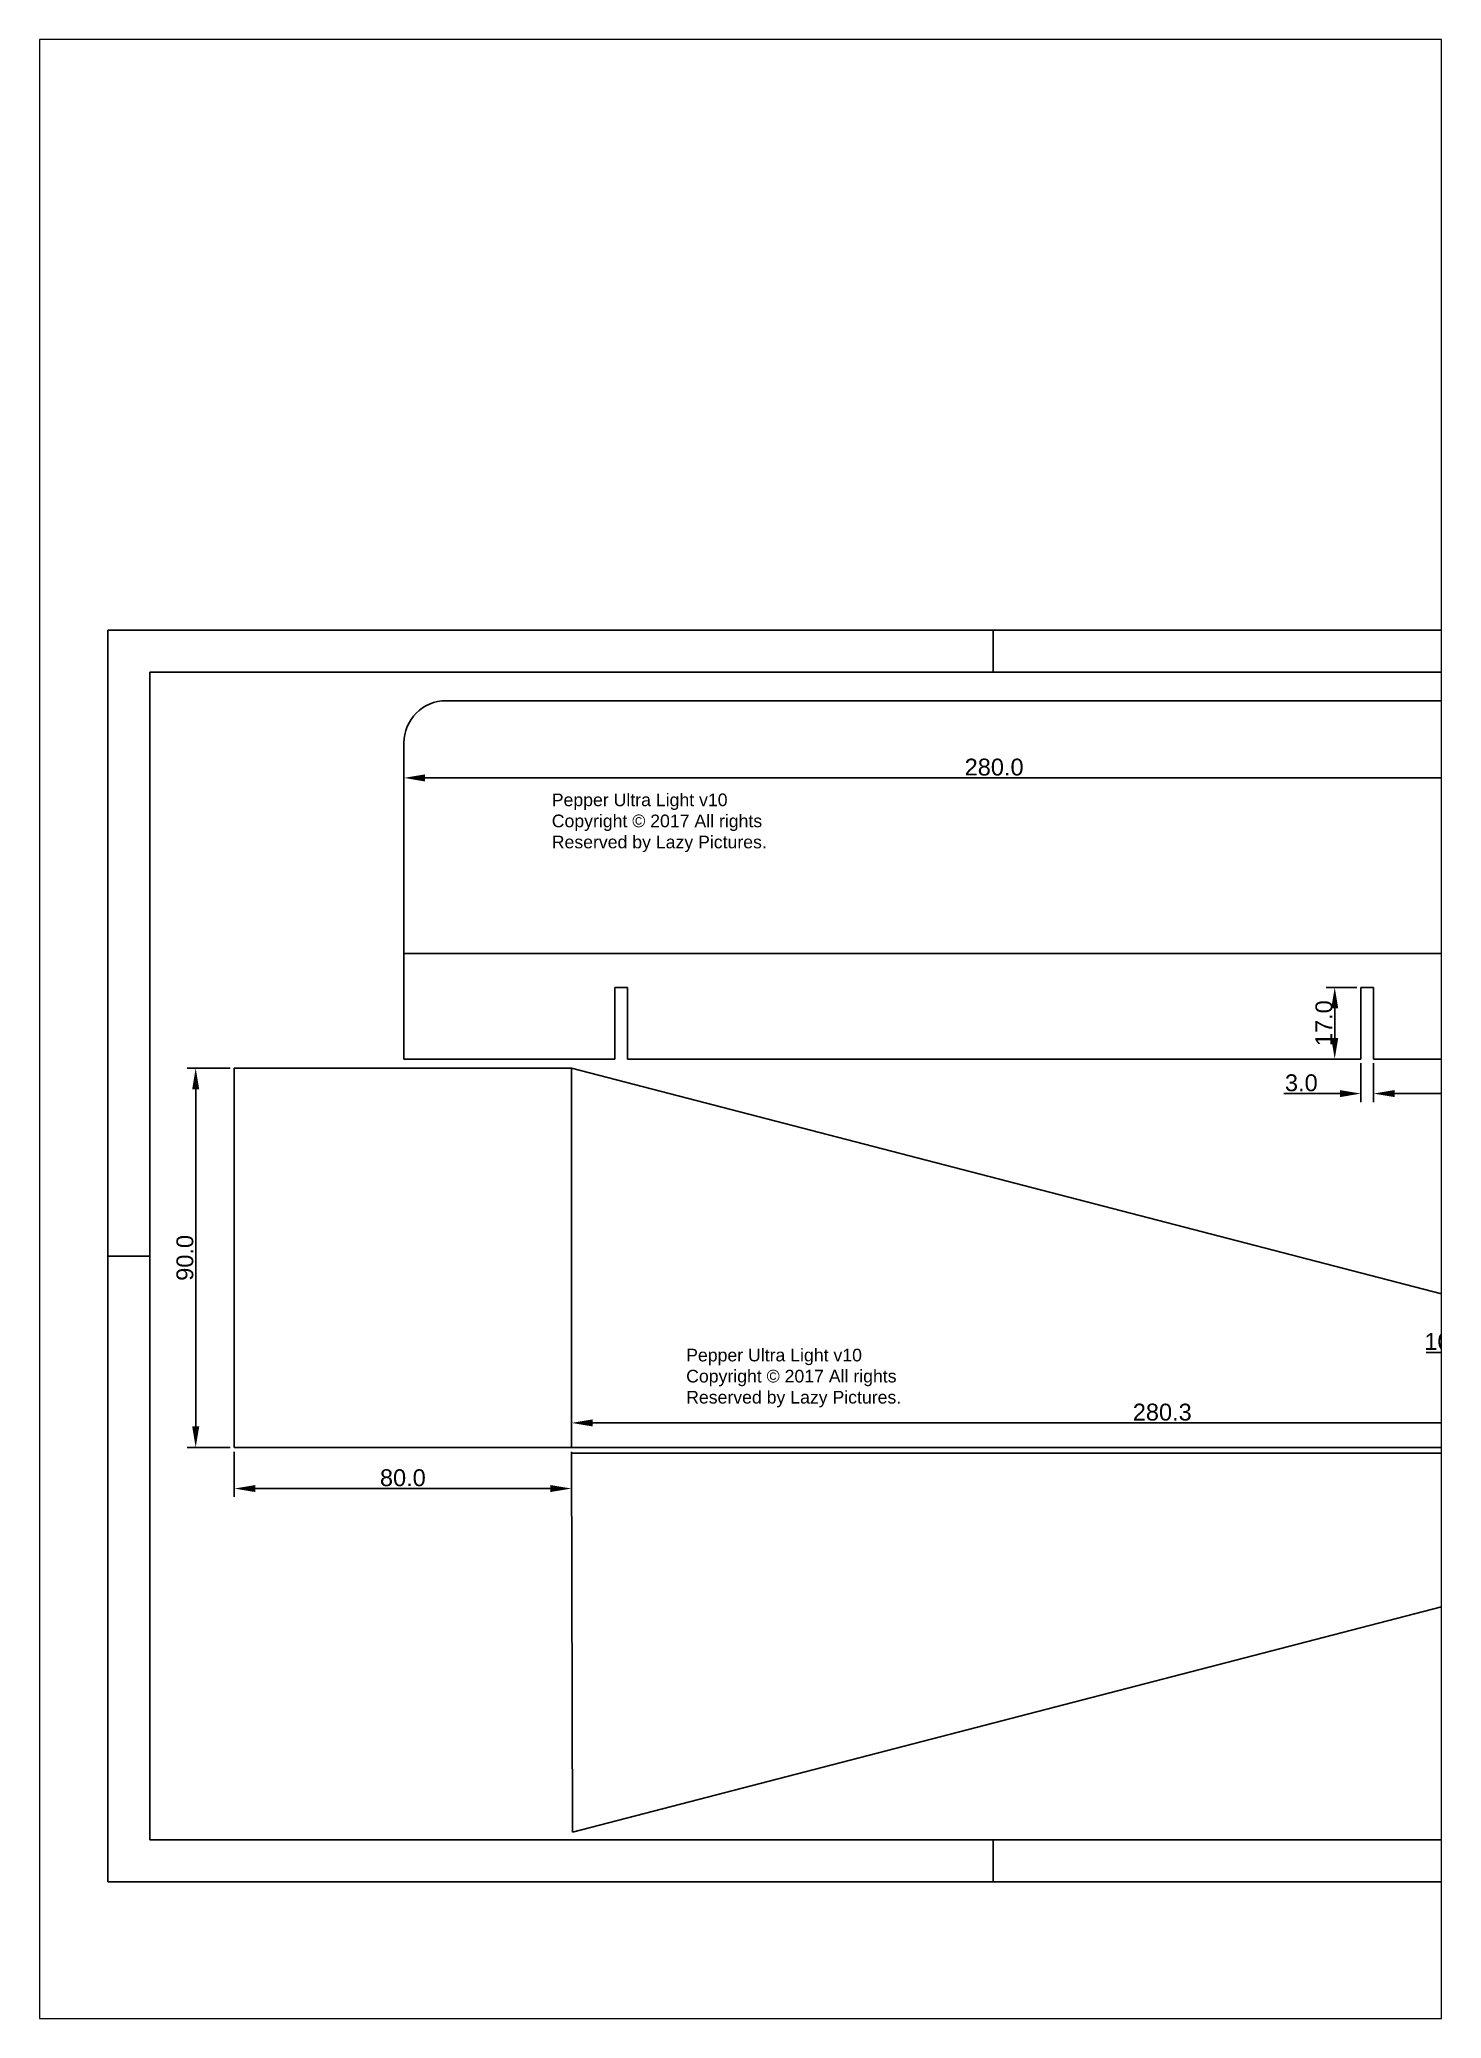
# Paper-space layout 'Layout1' of a CAD drawing. Header units: inches. Extents: x -0.8 to 10.9, y -0.7 to 15.7.
# The model-space entities are those that its viewports show. They can reach past a viewport. Long polylines and large blocks are cut down to what shows.
import ezdxf

# ---------------------------------------------------------------- set-up
doc = ezdxf.new("R2010")
doc.units = ezdxf.units.IN
doc.header["$MEASUREMENT"] = 0
doc.linetypes.add('ACAD_ISO03W100', pattern=[30, 12, -18])
for name, color, linetype in [('Dim', 3, 'Continuous'), ('Layer', 4, 'Continuous'), ('Model', 7, 'Continuous')]:
    doc.layers.add(name, color=color, linetype=linetype)
doc.styles.get("Standard").update_dxf_attribs({"font": 'arial.ttf'})
doc.dimstyles.get("Standard").update_dxf_attribs({"dimtxt": 4, "dimasz": 5, "dimexe": 2, "dimexo": 1, "dimgap": 0.5, "dimtad": 1, "dimtoh": 1, "dimdec": 1, "dimzin": 0, "dimdsep": 46, "dimtxsty": 'Standard', "dimcen": 0.09, "dimadec": 0, "dimazin": 0, "dimtfac": 1, "dimtdec": 1, "dimtofl": 0, "dimtmove": 0, "dimatfit": 3, "dimfxl": 1, "dimtolj": 1, "dimtzin": 0, "dimarcsym": 0})

# ---------------------------------------------------------------- blocks, each defined once
blk = doc.blocks.new('*D6')
at = {"layer": 'Defpoints', "color": 0, "linetype": 'ACAD_ISO03W100', "ltscale": 30, "transparency": 16777216}
for p in [(70.25, 269.24), (350.25, 269.24), (70.25, 261.94)]:
    blk.add_point(p, dxfattribs=at)
at = {"layer": 'Dim', "color": 0, "linetype": 'ACAD_ISO03W100', "lineweight": -2, "ltscale": 30, "transparency": 16777216}
for p, q in [((70.25, 268.24), (70.25, 259.94)), ((350.25, 268.24), (350.25, 259.94)), ((345.25, 261.94), (75.25, 261.94))]:
    blk.add_line(p, q, dxfattribs=at)
at = {"layer": 'Dim', "color": 0, "linetype": 'ACAD_ISO03W100', "ltscale": 30, "transparency": 16777216}
for points in [[(75.25, 262.77), (75.25, 261.1), (70.25, 261.94)], [(345.25, 262.77), (345.25, 261.1), (350.25, 261.94)]]:
    blk.add_solid(points, dxfattribs=at)
at = {"layer": 'Dim', "color": 0, "linetype": 'ACAD_ISO03W100', "ltscale": 30, "transparency": 16777216, "insert": (210.25, 264.48), "char_height": 4, "attachment_point": 5}
blk.add_mtext('\\A1;280.0', dxfattribs=at)
blk = doc.blocks.new('*D11')
at = {"layer": 'Defpoints', "color": 0, "linetype": 'ACAD_ISO03W100', "ltscale": 30, "transparency": 16777216}
for p in [(331.33, 145.63), (323.23, 135.63), (331.33, 135.63)]:
    blk.add_point(p, dxfattribs=at)
at = {"layer": 'Dim', "color": 0, "linetype": 'ACAD_ISO03W100', "lineweight": -2, "ltscale": 30, "transparency": 16777216}
for p, q in [((323.23, 150.63), (323.23, 155.63)), ((330.33, 145.63), (321.23, 145.63)), ((330.33, 135.63), (321.23, 135.63)), ((323.23, 130.63), (323.23, 125.63)), ((323.23, 125.63), (312.73, 125.63))]:
    blk.add_line(p, q, dxfattribs=at)
at = {"layer": 'Dim', "color": 0, "linetype": 'ACAD_ISO03W100', "ltscale": 30, "transparency": 16777216}
for points in [[(322.4, 150.63), (324.07, 150.63), (323.23, 145.63)], [(322.4, 130.63), (324.07, 130.63), (323.23, 135.63)]]:
    blk.add_solid(points, dxfattribs=at)
at = {"layer": 'Dim', "color": 0, "linetype": 'ACAD_ISO03W100', "ltscale": 30, "transparency": 16777216, "insert": (317.73, 128.18), "char_height": 4, "attachment_point": 5}
blk.add_mtext('\\A1;10.0', dxfattribs=at)
blk = doc.blocks.new('*D12')
at = {"layer": 'Defpoints', "color": 0, "linetype": 'ACAD_ISO03W100', "ltscale": 30, "transparency": 16777216}
for p in [(390.26, 108.9), (110, 103.06), (390.26, 103.06)]:
    blk.add_point(p, dxfattribs=at)
at = {"layer": 'Dim', "color": 0, "linetype": 'ACAD_ISO03W100', "lineweight": -2, "ltscale": 30, "transparency": 16777216}
for p, q in [((110, 104.06), (110, 110.9)), ((115, 108.9), (385.26, 108.9)), ((390.26, 104.06), (390.26, 110.9))]:
    blk.add_line(p, q, dxfattribs=at)
at = {"layer": 'Dim', "color": 0, "linetype": 'ACAD_ISO03W100', "ltscale": 30, "transparency": 16777216}
for points in [[(115, 109.73), (115, 108.07), (110, 108.9)], [(385.26, 109.73), (385.26, 108.07), (390.26, 108.9)]]:
    blk.add_solid(points, dxfattribs=at)
at = {"layer": 'Dim', "color": 0, "linetype": 'ACAD_ISO03W100', "ltscale": 30, "transparency": 16777216, "insert": (250.13, 111.44), "char_height": 4, "attachment_point": 5}
blk.add_mtext('\\A1;280.3', dxfattribs=at)
blk = doc.blocks.new('*D15')
at = {"layer": 'Defpoints', "color": 0, "linetype": 'ACAD_ISO03W100', "ltscale": 30, "transparency": 16777216}
for p in [(20.86, 193.06), (30, 193.06), (30, 103.06)]:
    blk.add_point(p, dxfattribs=at)
at = {"layer": 'Dim', "color": 0, "linetype": 'ACAD_ISO03W100', "lineweight": -2, "ltscale": 30, "transparency": 16777216}
for p, q in [((29, 193.06), (18.86, 193.06)), ((20.86, 108.06), (20.86, 188.06)), ((29, 103.06), (18.86, 103.06))]:
    blk.add_line(p, q, dxfattribs=at)
at = {"layer": 'Dim', "color": 0, "linetype": 'ACAD_ISO03W100', "ltscale": 30, "transparency": 16777216}
for points in [[(20.03, 188.06), (21.7, 188.06), (20.86, 193.06)], [(20.03, 108.06), (21.7, 108.06), (20.86, 103.06)]]:
    blk.add_solid(points, dxfattribs=at)
at = {"layer": 'Dim', "color": 0, "linetype": 'ACAD_ISO03W100', "ltscale": 30, "transparency": 16777216, "insert": (18.32, 148.06), "char_height": 4, "attachment_point": 5, "rotation": 90}
blk.add_mtext('\\A1;90.0', dxfattribs=at)
blk = doc.blocks.new('*D16')
at = {"layer": 'Defpoints', "color": 0, "linetype": 'ACAD_ISO03W100', "ltscale": 30, "transparency": 16777216}
for p in [(30, 103.06), (110, 103.06), (110, 93.33)]:
    blk.add_point(p, dxfattribs=at)
at = {"layer": 'Dim', "color": 0, "linetype": 'ACAD_ISO03W100', "lineweight": -2, "ltscale": 30, "transparency": 16777216}
for p, q in [((30, 102.06), (30, 91.33)), ((110, 102.06), (110, 91.33)), ((35, 93.33), (105, 93.33))]:
    blk.add_line(p, q, dxfattribs=at)
at = {"layer": 'Dim', "color": 0, "linetype": 'ACAD_ISO03W100', "ltscale": 30, "transparency": 16777216}
for points in [[(35, 94.16), (35, 92.5), (30, 93.33)], [(105, 94.16), (105, 92.5), (110, 93.33)]]:
    blk.add_solid(points, dxfattribs=at)
at = {"layer": 'Dim', "color": 0, "linetype": 'ACAD_ISO03W100', "ltscale": 30, "transparency": 16777216, "insert": (70, 95.87), "char_height": 4, "attachment_point": 5}
blk.add_mtext('\\A1;80.0', dxfattribs=at)
blk = doc.blocks.new('*D17')
at = {"layer": 'Defpoints', "color": 0, "linetype": 'ACAD_ISO03W100', "ltscale": 30, "transparency": 16777216}
for p in [(300.25, 195.24), (350.25, 195.24), (300.25, 187.04)]:
    blk.add_point(p, dxfattribs=at)
at = {"layer": 'Dim', "color": 0, "linetype": 'ACAD_ISO03W100', "lineweight": -2, "ltscale": 30, "transparency": 16777216}
for p, q in [((300.25, 194.24), (300.25, 185.04)), ((350.25, 194.24), (350.25, 185.04)), ((345.25, 187.04), (305.25, 187.04))]:
    blk.add_line(p, q, dxfattribs=at)
at = {"layer": 'Dim', "color": 0, "linetype": 'ACAD_ISO03W100', "ltscale": 30, "transparency": 16777216}
for points in [[(305.25, 187.87), (305.25, 186.2), (300.25, 187.04)], [(345.25, 187.87), (345.25, 186.2), (350.25, 187.04)]]:
    blk.add_solid(points, dxfattribs=at)
at = {"layer": 'Dim', "color": 0, "linetype": 'ACAD_ISO03W100', "ltscale": 30, "transparency": 16777216, "insert": (325.25, 189.58), "char_height": 4, "attachment_point": 5}
blk.add_mtext('\\A1;50.0', dxfattribs=at)
blk = doc.blocks.new('*D18')
at = {"layer": 'Defpoints', "color": 0, "linetype": 'ACAD_ISO03W100', "ltscale": 30, "transparency": 16777216}
for p in [(297.25, 195.24), (300.25, 195.24), (297.25, 187.04)]:
    blk.add_point(p, dxfattribs=at)
at = {"layer": 'Dim', "color": 0, "linetype": 'ACAD_ISO03W100', "lineweight": -2, "ltscale": 30, "transparency": 16777216}
for p, q in [((297.25, 194.24), (297.25, 185.04)), ((300.25, 194.24), (300.25, 185.04)), ((292.25, 187.04), (278.99, 187.04)), ((305.25, 187.04), (310.25, 187.04))]:
    blk.add_line(p, q, dxfattribs=at)
at = {"layer": 'Dim', "color": 0, "linetype": 'ACAD_ISO03W100', "ltscale": 30, "transparency": 16777216}
for points in [[(292.25, 187.87), (292.25, 186.2), (297.25, 187.04)], [(305.25, 187.87), (305.25, 186.2), (300.25, 187.04)]]:
    blk.add_solid(points, dxfattribs=at)
at = {"layer": 'Dim', "color": 0, "linetype": 'ACAD_ISO03W100', "ltscale": 30, "transparency": 16777216, "insert": (283.12, 189.58), "char_height": 4, "attachment_point": 5}
blk.add_mtext('\\A1;3.0', dxfattribs=at)
blk = doc.blocks.new('*D19')
at = {"layer": 'Defpoints', "color": 0, "linetype": 'ACAD_ISO03W100', "ltscale": 30, "transparency": 16777216}
for p in [(297.25, 212.24), (291.04, 195.24), (297.25, 195.24)]:
    blk.add_point(p, dxfattribs=at)
at = {"layer": 'Dim', "color": 0, "linetype": 'ACAD_ISO03W100', "lineweight": -2, "ltscale": 30, "transparency": 16777216}
for p, q in [((296.25, 212.24), (289.04, 212.24)), ((291.04, 207.24), (291.04, 200.24)), ((296.25, 195.24), (289.04, 195.24))]:
    blk.add_line(p, q, dxfattribs=at)
at = {"layer": 'Dim', "color": 0, "linetype": 'ACAD_ISO03W100', "ltscale": 30, "transparency": 16777216}
for points in [[(290.2, 207.24), (291.87, 207.24), (291.04, 212.24)], [(290.2, 200.24), (291.87, 200.24), (291.04, 195.24)]]:
    blk.add_solid(points, dxfattribs=at)
at = {"layer": 'Dim', "color": 0, "linetype": 'ACAD_ISO03W100', "ltscale": 30, "transparency": 16777216, "insert": (288.49, 203.74), "char_height": 4, "attachment_point": 5, "rotation": 90}
blk.add_mtext('\\A1;17.0', dxfattribs=at)

msp = doc.modelspace()

# ---------------------------------------------------------------- linework, layer by layer
at = {"linetype": 'ACAD_ISO03W100', "ltscale": 30, "transparency": 33554574}
for p, q in [((210, 287), (210, 297)), ((120.25, 195.24), (70.25, 195.24)), ((297.25, 195.24), (123.25, 195.24)), ((350.25, 195.24), (300.25, 195.24)), ((10, 148.5), (0, 148.5)), ((210, 10), (210, 0))]:
    msp.add_line(p, q, dxfattribs=at)
at = {"transparency": 33554574}
for p, q in [((340.25, 280.24), (80.25, 280.24)), ((70.25, 270.24), (70.25, 220.24)), ((350.25, 220.24), (70.25, 220.24)), ((70.25, 220.24), (70.25, 195.24)), ((70.25, 220.24), (350.25, 220.24)), ((120.25, 212.24), (123.25, 212.24)), ((120.25, 195.24), (120.25, 212.24)), ((123.25, 195.24), (123.25, 212.24)), ((297.25, 212.24), (300.25, 212.24)), ((297.25, 195.24), (297.25, 212.24)), ((300.25, 212.24), (300.25, 195.24))]:
    msp.add_line(p, q, dxfattribs=at)
at = {"ltscale": 20, "transparency": 33554574}
for p, q in [((110, 193.06), (30, 193.06)), ((30, 193.06), (30, 103.06)), ((110, 103.06), (110, 193.06)), ((30, 103.06), (110, 103.06))]:
    msp.add_line(p, q, dxfattribs=at)
at = {"transparency": 33554574}
msp.add_arc((80.25, 270.24), 10, 90, 180, dxfattribs=at)
at = {"layer": 'Layer', "linetype": 'ACAD_ISO03W100', "ltscale": 30, "transparency": 33554574}
msp.add_lwpolyline([(0, 0), (420, 0), (420, 297), (0, 297)], close=True, dxfattribs=at)
at = {"layer": 'Model', "linetype": 'ACAD_ISO03W100', "ltscale": 30, "transparency": 33554574}
for p, q in [((331.33, 135.63), (110, 193.06)), ((110, 103.06), (390.26, 103.06)), ((110, 101.75), (390.26, 101.75)), ((110, 101.75), (110.26, 11.81)), ((331.59, 69.24), (110.26, 11.81))]:
    msp.add_line(p, q, dxfattribs=at)
msp.add_lwpolyline([(10, 10), (410, 10), (410, 287), (10, 287)], close=True, dxfattribs=at)

# ---------------------------------------------------------------- texts
at = {"linetype": 'ACAD_ISO03W100', "transparency": 33554574, "char_height": 3, "attachment_point": 1}
for insert in [(105.32, 258.23), (137.2, 126.5)]:
    msp.add_mtext_dynamic_manual_height_columns('Pepper Ultra Light v10\\PCopyright © 2017 All rights Reserved by Lazy Pictures.', width=52.4576, gutter_width=1, heights=[16.38], dxfattribs=dict(at, insert=insert))
at = {"linetype": 'ACAD_ISO03W100', "ltscale": 20, "transparency": 33554574, "insert": (317.63, 35.74), "char_height": 5, "attachment_point": 1}
msp.add_mtext_dynamic_manual_height_columns('{\\fArial|b0|i0|c129|p0;P}epper Ultra Light v10\\PA3(297{\\fArial|b0|i0|c129|p0;x}594mm) Page1', width=84.8674, gutter_width=1, heights=[17.04], dxfattribs=at)

# ---------------------------------------------------------------- dimensions: what is measured, and where the dimension line sits
at = {"layer": 'Dim', "linetype": 'ACAD_ISO03W100', "ltscale": 30, "transparency": 33554574}
for base, p1, p2, picture, middle in [((70.25, 261.94), (350.25, 269.24), (70.25, 269.24), '*D6', (210.25, 264.48)), ((297.25, 187.04), (300.25, 195.24), (297.25, 195.24), '*D18', (283.12, 189.58)), ((300.25, 187.04), (350.25, 195.24), (300.25, 195.24), '*D17', (325.25, 189.58)), ((390.26, 108.9), (110, 103.06), (390.26, 103.06), '*D12', (250.13, 111.44)), ((110, 93.33), (30, 103.06), (110, 103.06), '*D16', (70, 95.87))]:
    dim = msp.add_linear_dim(base=base, p1=p1, p2=p2, dimstyle='Standard', dxfattribs=at)
    dim.commit()
    dim.dimension.update_dxf_attribs({"geometry": picture, "text_midpoint": middle})
for base, p1, p2, picture, middle in [((291.04, 195.24), (297.25, 212.24), (297.25, 195.24), '*D19', (288.49, 203.74)), ((20.86, 193.06), (30, 103.06), (30, 193.06), '*D15', (18.32, 148.06)), ((323.23, 135.63), (331.33, 145.63), (331.33, 135.63), '*D11', (317.73, 128.18))]:
    dim = msp.add_linear_dim(base=base, p1=p1, p2=p2, angle=90, dimstyle='Standard', dxfattribs=at)
    dim.commit()
    dim.dimension.update_dxf_attribs({"geometry": picture, "text_midpoint": middle})

psp = doc.layouts.get("Layout1")

# ---------------------------------------------------------------- viewports
at = {"layer": '0', "linetype": 'ACAD_ISO03W100', "ltscale": 30, "transparency": 33554574}
psp.add_viewport(center=(5.056, 7.497), size=(11.666, 16.4718), view_center_point=(150.083, 202.353), view_height=469.499, dxfattribs=at)

doc.saveas('drawing.dxf')
